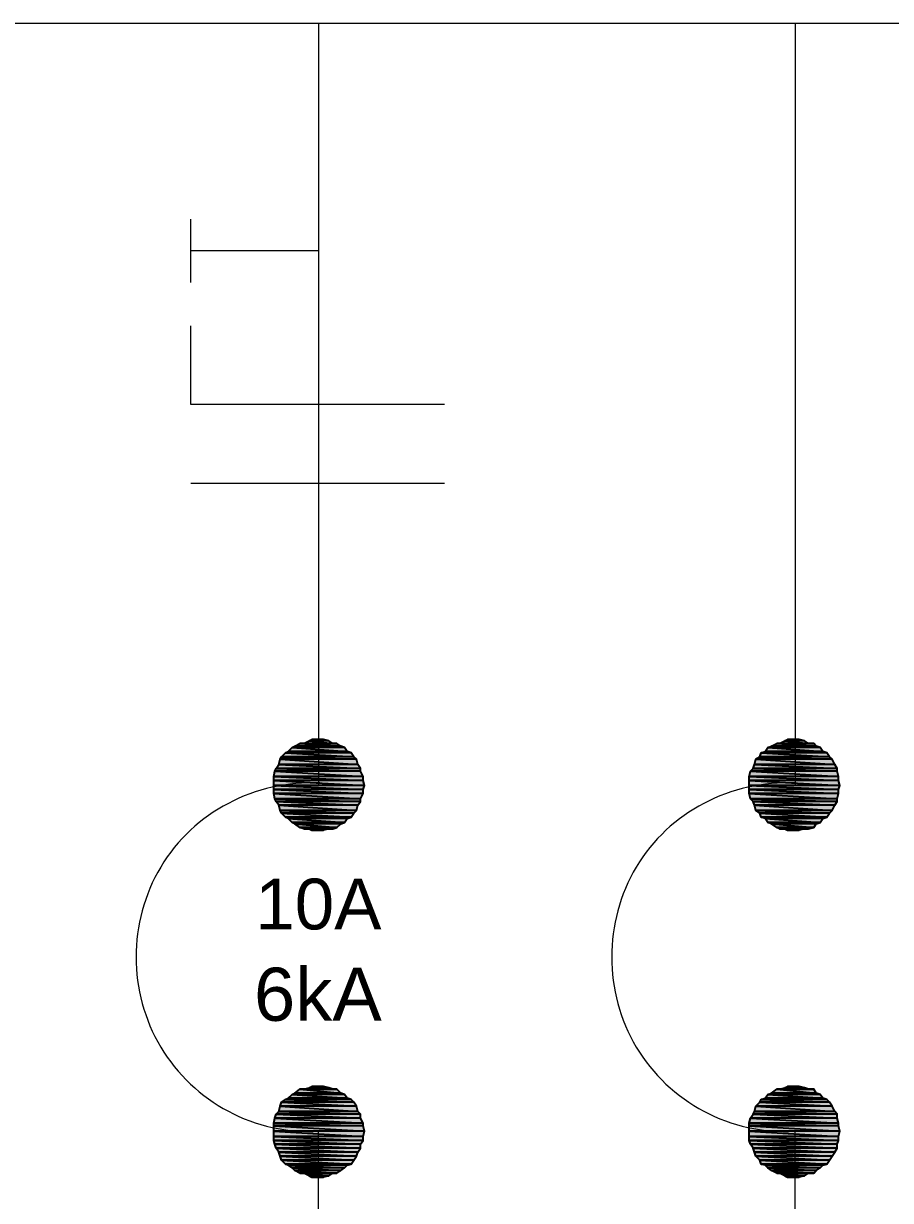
# Model space of a CAD drawing. Header units: millimetres. Extents: x 53 to 176, y -29 to 32.
# Drawn here: x 129.055 to 130.899, y 12.336 to 14.839 of the extents above; entities that cross this region are included whole.
import ezdxf

# ---------------------------------------------------------------- set-up
doc = ezdxf.new("R2010")
doc.units = ezdxf.units.MM
doc.layers.add('13 - Diagrama unifilar', color=7, linetype='Continuous', lineweight=30)
doc.styles.add('Arial0', font='arial.ttf', dxfattribs={"height": 3.14658})

msp = doc.modelspace()

# ---------------------------------------------------------------- hatches: boundary and pattern name
at = {"layer": '13 - Diagrama unifilar', "true_color": 0x000007}
h = msp.add_hatch(color=7, dxfattribs=at)
h.paths.add_polyline_path([(129.7045, 13.3133), (129.6625, 13.3133), (129.7128, 13.3078)])
h.paths.add_polyline_path([(129.6625, 13.3133), (129.7128, 13.3078), (129.6514, 13.3078)])
h = msp.add_hatch(color=7, dxfattribs=at)
h.paths.add_polyline_path([(129.6933, 13.3161), (129.6681, 13.3161), (129.7045, 13.3133)])
h.paths.add_polyline_path([(129.6681, 13.3161), (129.7045, 13.3133), (129.6625, 13.3133)])
h = msp.add_hatch(color=7, dxfattribs=at)
h.paths.add_polyline_path([(130.7157, 13.3133), (130.6738, 13.3133), (130.7241, 13.3078)])
h.paths.add_polyline_path([(130.6738, 13.3133), (130.7241, 13.3078), (130.6626, 13.3078)])
h = msp.add_hatch(color=7, dxfattribs=at)
h.paths.add_polyline_path([(130.7045, 13.3161), (130.6794, 13.3161), (130.7157, 13.3133)])
h.paths.add_polyline_path([(130.6794, 13.3161), (130.7157, 13.3133), (130.6738, 13.3133)])
h = msp.add_hatch(color=7, dxfattribs=at)
h.paths.add_polyline_path([(129.7519, 13.2882), (129.6123, 13.2882), (129.7575, 13.2798)])
h.paths.add_polyline_path([(129.6123, 13.2882), (129.7575, 13.2798), (129.6039, 13.2798)])
h = msp.add_hatch(color=7, dxfattribs=at)
h.paths.add_polyline_path([(129.7436, 13.291), (129.6179, 13.291), (129.7519, 13.2882)])
h.paths.add_polyline_path([(129.6179, 13.291), (129.7519, 13.2882), (129.6123, 13.2882)])
h = msp.add_hatch(color=7, dxfattribs=at)
h.paths.add_polyline_path([(129.738, 13.2994), (129.6262, 13.2994), (129.7436, 13.291)])
h.paths.add_polyline_path([(129.6262, 13.2994), (129.7436, 13.291), (129.6179, 13.291)])
h = msp.add_hatch(color=7, dxfattribs=at)
h.paths.add_polyline_path([(129.7296, 13.3022), (129.6318, 13.3022), (129.738, 13.2994)])
h.paths.add_polyline_path([(129.6318, 13.3022), (129.738, 13.2994), (129.6262, 13.2994)])
h = msp.add_hatch(color=7, dxfattribs=at)
h.paths.add_polyline_path([(129.7212, 13.3078), (129.643, 13.3078), (129.7296, 13.3022)])
h.paths.add_polyline_path([(129.643, 13.3078), (129.7296, 13.3022), (129.6318, 13.3022)])
h = msp.add_hatch(color=7, dxfattribs=at)
h.paths.add_polyline_path([(130.7632, 13.2882), (130.6235, 13.2882), (130.7688, 13.2798)])
h.paths.add_polyline_path([(130.6235, 13.2882), (130.7688, 13.2798), (130.6207, 13.2798)])
h = msp.add_hatch(color=7, dxfattribs=at)
h.paths.add_polyline_path([(130.7548, 13.291), (130.6319, 13.291), (130.7632, 13.2882)])
h.paths.add_polyline_path([(130.6319, 13.291), (130.7632, 13.2882), (130.6235, 13.2882)])
h = msp.add_hatch(color=7, dxfattribs=at)
h.paths.add_polyline_path([(130.7492, 13.2994), (130.6375, 13.2994), (130.7548, 13.291)])
h.paths.add_polyline_path([(130.6375, 13.2994), (130.7548, 13.291), (130.6319, 13.291)])
h = msp.add_hatch(color=7, dxfattribs=at)
h.paths.add_polyline_path([(130.7408, 13.3022), (130.6459, 13.3022), (130.7492, 13.2994)])
h.paths.add_polyline_path([(130.6459, 13.3022), (130.7492, 13.2994), (130.6375, 13.2994)])
h = msp.add_hatch(color=7, dxfattribs=at)
h.paths.add_polyline_path([(130.7353, 13.3078), (130.657, 13.3078), (130.7408, 13.3022)])
h.paths.add_polyline_path([(130.657, 13.3078), (130.7408, 13.3022), (130.6459, 13.3022)])
h = msp.add_hatch(color=7, dxfattribs=at)
h.paths.add_polyline_path([(129.7659, 13.2631), (129.5983, 13.2631), (129.7715, 13.2547)])
h.paths.add_polyline_path([(129.5983, 13.2631), (129.7715, 13.2547), (129.5927, 13.2547)])
h = msp.add_hatch(color=7, dxfattribs=at)
h.paths.add_polyline_path([(129.7631, 13.2742), (129.6011, 13.2742), (129.7659, 13.2631)])
h.paths.add_polyline_path([(129.6011, 13.2742), (129.7659, 13.2631), (129.5983, 13.2631)])
h = msp.add_hatch(color=7, dxfattribs=at)
h.paths.add_polyline_path([(129.7575, 13.2798), (129.6039, 13.2798), (129.7631, 13.2742)])
h.paths.add_polyline_path([(129.6039, 13.2798), (129.7631, 13.2742), (129.6011, 13.2742)])
h = msp.add_hatch(color=7, dxfattribs=at)
h.paths.add_polyline_path([(130.78, 13.2631), (130.6096, 13.2631), (130.7855, 13.2547)])
h.paths.add_polyline_path([(130.6096, 13.2631), (130.7855, 13.2547), (130.6068, 13.2547)])
h = msp.add_hatch(color=7, dxfattribs=at)
h.paths.add_polyline_path([(130.7744, 13.2742), (130.6123, 13.2742), (130.78, 13.2631)])
h.paths.add_polyline_path([(130.6123, 13.2742), (130.78, 13.2631), (130.6096, 13.2631)])
h = msp.add_hatch(color=7, dxfattribs=at)
h.paths.add_polyline_path([(130.7688, 13.2798), (130.6207, 13.2798), (130.7744, 13.2742)])
h.paths.add_polyline_path([(130.6207, 13.2798), (130.7744, 13.2742), (130.6123, 13.2742)])
h = msp.add_hatch(color=7, dxfattribs=at)
h.paths.add_polyline_path([(129.7715, 13.2491), (129.5899, 13.2491), (129.7771, 13.2379)])
h.paths.add_polyline_path([(129.5899, 13.2491), (129.7771, 13.2379), (129.5871, 13.2379)])
h = msp.add_hatch(color=7, dxfattribs=at)
h.paths.add_polyline_path([(129.7771, 13.2379), (129.5871, 13.2379), (129.7771, 13.2295)])
h.paths.add_polyline_path([(129.5871, 13.2379), (129.7771, 13.2295), (129.5871, 13.2295)])
h = msp.add_hatch(color=7, dxfattribs=at)
h.paths.add_polyline_path([(129.7715, 13.2547), (129.5927, 13.2547), (129.7715, 13.2491)])
h.paths.add_polyline_path([(129.5927, 13.2547), (129.7715, 13.2491), (129.5899, 13.2491)])
h = msp.add_hatch(color=7, dxfattribs=at)
h.paths.add_polyline_path([(130.7855, 13.2491), (130.6012, 13.2491), (130.7883, 13.2379)])
h.paths.add_polyline_path([(130.6012, 13.2491), (130.7883, 13.2379), (130.5984, 13.2379)])
h = msp.add_hatch(color=7, dxfattribs=at)
h.paths.add_polyline_path([(130.7883, 13.2379), (130.5984, 13.2379), (130.7883, 13.2295)])
h.paths.add_polyline_path([(130.5984, 13.2379), (130.7883, 13.2295), (130.5984, 13.2295)])
h = msp.add_hatch(color=7, dxfattribs=at)
h.paths.add_polyline_path([(130.7855, 13.2547), (130.6068, 13.2547), (130.7855, 13.2491)])
h.paths.add_polyline_path([(130.6068, 13.2547), (130.7855, 13.2491), (130.6012, 13.2491)])
h = msp.add_hatch(color=7, dxfattribs=at)
h.paths.add_polyline_path([(129.7771, 13.2295), (129.5871, 13.2295), (129.7799, 13.2184)])
h.paths.add_polyline_path([(129.5871, 13.2295), (129.7799, 13.2184), (129.5871, 13.2184)])
h = msp.add_hatch(color=7, dxfattribs=at)
h.paths.add_polyline_path([(129.7799, 13.2184), (129.5871, 13.2184), (129.7771, 13.21)])
h.paths.add_polyline_path([(129.5871, 13.2184), (129.7771, 13.21), (129.5871, 13.21)])
h = msp.add_hatch(color=7, dxfattribs=at)
h.paths.add_polyline_path([(130.7883, 13.2295), (130.5984, 13.2295), (130.7911, 13.2184)])
h.paths.add_polyline_path([(130.5984, 13.2295), (130.7911, 13.2184), (130.5984, 13.2184)])
h = msp.add_hatch(color=7, dxfattribs=at)
h.paths.add_polyline_path([(130.7911, 13.2184), (130.5984, 13.2184), (130.7883, 13.21)])
h.paths.add_polyline_path([(130.5984, 13.2184), (130.7883, 13.21), (130.5984, 13.21)])
h = msp.add_hatch(color=7, dxfattribs=at)
h.paths.add_polyline_path([(129.7771, 13.21), (129.5871, 13.21), (129.7771, 13.2016)])
h.paths.add_polyline_path([(129.5871, 13.21), (129.7771, 13.2016), (129.5871, 13.2016)])
h = msp.add_hatch(color=7, dxfattribs=at)
h.paths.add_polyline_path([(129.7771, 13.2016), (129.5871, 13.2016), (129.7715, 13.1904)])
h.paths.add_polyline_path([(129.5871, 13.2016), (129.7715, 13.1904), (129.5899, 13.1904)])
h = msp.add_hatch(color=7, dxfattribs=at)
h.paths.add_polyline_path([(129.7715, 13.1904), (129.5899, 13.1904), (129.7715, 13.1848)])
h.paths.add_polyline_path([(129.5899, 13.1904), (129.7715, 13.1848), (129.5927, 13.1848)])
h = msp.add_hatch(color=7, dxfattribs=at)
h.paths.add_polyline_path([(130.7883, 13.21), (130.5984, 13.21), (130.7883, 13.2016)])
h.paths.add_polyline_path([(130.5984, 13.21), (130.7883, 13.2016), (130.5984, 13.2016)])
h = msp.add_hatch(color=7, dxfattribs=at)
h.paths.add_polyline_path([(130.7883, 13.2016), (130.5984, 13.2016), (130.7855, 13.1904)])
h.paths.add_polyline_path([(130.5984, 13.2016), (130.7855, 13.1904), (130.6012, 13.1904)])
h = msp.add_hatch(color=7, dxfattribs=at)
h.paths.add_polyline_path([(130.7855, 13.1904), (130.6012, 13.1904), (130.7855, 13.1848)])
h.paths.add_polyline_path([(130.6012, 13.1904), (130.7855, 13.1848), (130.6068, 13.1848)])
h = msp.add_hatch(color=7, dxfattribs=at)
h.paths.add_polyline_path([(129.7715, 13.1848), (129.5927, 13.1848), (129.7659, 13.1765)])
h.paths.add_polyline_path([(129.5927, 13.1848), (129.7659, 13.1765), (129.5983, 13.1765)])
h = msp.add_hatch(color=7, dxfattribs=at)
h.paths.add_polyline_path([(129.7659, 13.1765), (129.5983, 13.1765), (129.7631, 13.1653)])
h.paths.add_polyline_path([(129.5983, 13.1765), (129.7631, 13.1653), (129.6011, 13.1653)])
h = msp.add_hatch(color=7, dxfattribs=at)
h.paths.add_polyline_path([(129.7631, 13.1653), (129.6011, 13.1653), (129.7575, 13.1597)])
h.paths.add_polyline_path([(129.6011, 13.1653), (129.7575, 13.1597), (129.6039, 13.1597)])
h = msp.add_hatch(color=7, dxfattribs=at)
h.paths.add_polyline_path([(130.7855, 13.1848), (130.6068, 13.1848), (130.78, 13.1765)])
h.paths.add_polyline_path([(130.6068, 13.1848), (130.78, 13.1765), (130.6096, 13.1765)])
h = msp.add_hatch(color=7, dxfattribs=at)
h.paths.add_polyline_path([(130.78, 13.1765), (130.6096, 13.1765), (130.7744, 13.1653)])
h.paths.add_polyline_path([(130.6096, 13.1765), (130.7744, 13.1653), (130.6123, 13.1653)])
h = msp.add_hatch(color=7, dxfattribs=at)
h.paths.add_polyline_path([(130.7744, 13.1653), (130.6123, 13.1653), (130.7688, 13.1597)])
h.paths.add_polyline_path([(130.6123, 13.1653), (130.7688, 13.1597), (130.6207, 13.1597)])
h = msp.add_hatch(color=7, dxfattribs=at)
h.paths.add_polyline_path([(129.7575, 13.1597), (129.6039, 13.1597), (129.7519, 13.1513)])
h.paths.add_polyline_path([(129.6039, 13.1597), (129.7519, 13.1513), (129.6123, 13.1513)])
h = msp.add_hatch(color=7, dxfattribs=at)
h.paths.add_polyline_path([(129.7519, 13.1513), (129.6123, 13.1513), (129.7436, 13.1485)])
h.paths.add_polyline_path([(129.6123, 13.1513), (129.7436, 13.1485), (129.6179, 13.1485)])
h = msp.add_hatch(color=7, dxfattribs=at)
h.paths.add_polyline_path([(129.7436, 13.1485), (129.6179, 13.1485), (129.738, 13.1401)])
h.paths.add_polyline_path([(129.6179, 13.1485), (129.738, 13.1401), (129.6262, 13.1401)])
h = msp.add_hatch(color=7, dxfattribs=at)
h.paths.add_polyline_path([(129.738, 13.1401), (129.6262, 13.1401), (129.7296, 13.1373)])
h.paths.add_polyline_path([(129.6262, 13.1401), (129.7296, 13.1373), (129.6318, 13.1373)])
h = msp.add_hatch(color=7, dxfattribs=at)
h.paths.add_polyline_path([(129.7296, 13.1373), (129.6318, 13.1373), (129.7212, 13.129)])
h.paths.add_polyline_path([(129.6318, 13.1373), (129.7212, 13.129), (129.643, 13.129)])
h = msp.add_hatch(color=7, dxfattribs=at)
h.paths.add_polyline_path([(130.7688, 13.1597), (130.6207, 13.1597), (130.7632, 13.1513)])
h.paths.add_polyline_path([(130.6207, 13.1597), (130.7632, 13.1513), (130.6235, 13.1513)])
h = msp.add_hatch(color=7, dxfattribs=at)
h.paths.add_polyline_path([(130.7632, 13.1513), (130.6235, 13.1513), (130.7548, 13.1485)])
h.paths.add_polyline_path([(130.6235, 13.1513), (130.7548, 13.1485), (130.6319, 13.1485)])
h = msp.add_hatch(color=7, dxfattribs=at)
h.paths.add_polyline_path([(130.7548, 13.1485), (130.6319, 13.1485), (130.7492, 13.1401)])
h.paths.add_polyline_path([(130.6319, 13.1485), (130.7492, 13.1401), (130.6375, 13.1401)])
h = msp.add_hatch(color=7, dxfattribs=at)
h.paths.add_polyline_path([(130.7492, 13.1401), (130.6375, 13.1401), (130.7408, 13.1373)])
h.paths.add_polyline_path([(130.6375, 13.1401), (130.7408, 13.1373), (130.6459, 13.1373)])
h = msp.add_hatch(color=7, dxfattribs=at)
h.paths.add_polyline_path([(130.7408, 13.1373), (130.6459, 13.1373), (130.7353, 13.129)])
h.paths.add_polyline_path([(130.6459, 13.1373), (130.7353, 13.129), (130.657, 13.129)])
h = msp.add_hatch(color=7, dxfattribs=at)
h.paths.add_polyline_path([(129.7212, 13.129), (129.643, 13.129), (129.7128, 13.1262)])
h.paths.add_polyline_path([(129.643, 13.129), (129.7128, 13.1262), (129.6514, 13.1262)])
h = msp.add_hatch(color=7, dxfattribs=at)
h.paths.add_polyline_path([(129.6625, 13.1262), (129.6681, 13.1234), (129.6933, 13.1234)])
h.paths.add_polyline_path([(129.6681, 13.1234), (129.6933, 13.1234), (129.6877, 13.1234)])
for points in [[(129.6625, 13.1262), (129.7045, 13.1262), (129.6933, 13.1234)], [(130.6738, 13.1262), (130.7157, 13.1262), (130.7045, 13.1234)], [(129.6625, 12.3887), (129.7045, 12.3887), (129.6933, 12.3859)], [(130.6738, 12.3887), (130.7157, 12.3887), (130.7045, 12.3859)]]:
    msp.add_hatch(color=7, dxfattribs=at).paths.add_polyline_path(points)
h = msp.add_hatch(color=7, dxfattribs=at)
h.paths.add_polyline_path([(130.7353, 13.129), (130.657, 13.129), (130.7241, 13.1262)])
h.paths.add_polyline_path([(130.657, 13.129), (130.7241, 13.1262), (130.6626, 13.1262)])
h = msp.add_hatch(color=7, dxfattribs=at)
h.paths.add_polyline_path([(130.6738, 13.1262), (130.6794, 13.1234), (130.7045, 13.1234)])
h.paths.add_polyline_path([(130.6794, 13.1234), (130.7045, 13.1234), (130.6989, 13.1234)])
h = msp.add_hatch(color=7, dxfattribs=at)
h.paths.add_polyline_path([(129.738, 12.5619), (129.6262, 12.5619), (129.7436, 12.5535)])
h.paths.add_polyline_path([(129.6262, 12.5619), (129.7436, 12.5535), (129.6179, 12.5535)])
h = msp.add_hatch(color=7, dxfattribs=at)
h.paths.add_polyline_path([(129.7296, 12.5647), (129.6318, 12.5647), (129.738, 12.5619)])
h.paths.add_polyline_path([(129.6318, 12.5647), (129.738, 12.5619), (129.6262, 12.5619)])
h = msp.add_hatch(color=7, dxfattribs=at)
h.paths.add_polyline_path([(129.7212, 12.5731), (129.643, 12.5731), (129.7296, 12.5647)])
h.paths.add_polyline_path([(129.643, 12.5731), (129.7296, 12.5647), (129.6318, 12.5647)])
h = msp.add_hatch(color=7, dxfattribs=at)
h.paths.add_polyline_path([(129.7045, 12.5759), (129.6625, 12.5759), (129.7128, 12.5731)])
h.paths.add_polyline_path([(129.6625, 12.5759), (129.7128, 12.5731), (129.6514, 12.5731)])
h = msp.add_hatch(color=7, dxfattribs=at)
h.paths.add_polyline_path([(129.6933, 12.5786), (129.6681, 12.5786), (129.7045, 12.5759)])
h.paths.add_polyline_path([(129.6681, 12.5786), (129.7045, 12.5759), (129.6625, 12.5759)])
h = msp.add_hatch(color=7, dxfattribs=at)
h.paths.add_polyline_path([(130.7492, 12.5619), (130.6375, 12.5619), (130.7548, 12.5535)])
h.paths.add_polyline_path([(130.6375, 12.5619), (130.7548, 12.5535), (130.6319, 12.5535)])
h = msp.add_hatch(color=7, dxfattribs=at)
h.paths.add_polyline_path([(130.7408, 12.5647), (130.6459, 12.5647), (130.7492, 12.5619)])
h.paths.add_polyline_path([(130.6459, 12.5647), (130.7492, 12.5619), (130.6375, 12.5619)])
h = msp.add_hatch(color=7, dxfattribs=at)
h.paths.add_polyline_path([(130.7353, 12.5731), (130.657, 12.5731), (130.7408, 12.5647)])
h.paths.add_polyline_path([(130.657, 12.5731), (130.7408, 12.5647), (130.6459, 12.5647)])
h = msp.add_hatch(color=7, dxfattribs=at)
h.paths.add_polyline_path([(130.7157, 12.5759), (130.6738, 12.5759), (130.7241, 12.5731)])
h.paths.add_polyline_path([(130.6738, 12.5759), (130.7241, 12.5731), (130.6626, 12.5731)])
h = msp.add_hatch(color=7, dxfattribs=at)
h.paths.add_polyline_path([(130.7045, 12.5786), (130.6794, 12.5786), (130.7157, 12.5759)])
h.paths.add_polyline_path([(130.6794, 12.5786), (130.7157, 12.5759), (130.6738, 12.5759)])
h = msp.add_hatch(color=7, dxfattribs=at)
h.paths.add_polyline_path([(129.7631, 12.5367), (129.6011, 12.5367), (129.7659, 12.5256)])
h.paths.add_polyline_path([(129.6011, 12.5367), (129.7659, 12.5256), (129.5983, 12.5256)])
h = msp.add_hatch(color=7, dxfattribs=at)
h.paths.add_polyline_path([(129.7575, 12.5451), (129.6039, 12.5451), (129.7631, 12.5367)])
h.paths.add_polyline_path([(129.6039, 12.5451), (129.7631, 12.5367), (129.6011, 12.5367)])
h = msp.add_hatch(color=7, dxfattribs=at)
h.paths.add_polyline_path([(129.7519, 12.5507), (129.6123, 12.5507), (129.7575, 12.5451)])
h.paths.add_polyline_path([(129.6123, 12.5507), (129.7575, 12.5451), (129.6039, 12.5451)])
h = msp.add_hatch(color=7, dxfattribs=at)
h.paths.add_polyline_path([(129.7436, 12.5535), (129.6179, 12.5535), (129.7519, 12.5507)])
h.paths.add_polyline_path([(129.6179, 12.5535), (129.7519, 12.5507), (129.6123, 12.5507)])
h = msp.add_hatch(color=7, dxfattribs=at)
h.paths.add_polyline_path([(130.7744, 12.5367), (130.6123, 12.5367), (130.78, 12.5256)])
h.paths.add_polyline_path([(130.6123, 12.5367), (130.78, 12.5256), (130.6096, 12.5256)])
h = msp.add_hatch(color=7, dxfattribs=at)
h.paths.add_polyline_path([(130.7688, 12.5451), (130.6207, 12.5451), (130.7744, 12.5367)])
h.paths.add_polyline_path([(130.6207, 12.5451), (130.7744, 12.5367), (130.6123, 12.5367)])
h = msp.add_hatch(color=7, dxfattribs=at)
h.paths.add_polyline_path([(130.7632, 12.5507), (130.6235, 12.5507), (130.7688, 12.5451)])
h.paths.add_polyline_path([(130.6235, 12.5507), (130.7688, 12.5451), (130.6207, 12.5451)])
h = msp.add_hatch(color=7, dxfattribs=at)
h.paths.add_polyline_path([(130.7548, 12.5535), (130.6319, 12.5535), (130.7632, 12.5507)])
h.paths.add_polyline_path([(130.6319, 12.5535), (130.7632, 12.5507), (130.6235, 12.5507)])
h = msp.add_hatch(color=7, dxfattribs=at)
h.paths.add_polyline_path([(129.7715, 12.5116), (129.5899, 12.5116), (129.7771, 12.5004)])
h.paths.add_polyline_path([(129.5899, 12.5116), (129.7771, 12.5004), (129.5871, 12.5004)])
h = msp.add_hatch(color=7, dxfattribs=at)
h.paths.add_polyline_path([(129.7715, 12.52), (129.5927, 12.52), (129.7715, 12.5116)])
h.paths.add_polyline_path([(129.5927, 12.52), (129.7715, 12.5116), (129.5899, 12.5116)])
h = msp.add_hatch(color=7, dxfattribs=at)
h.paths.add_polyline_path([(129.7659, 12.5256), (129.5983, 12.5256), (129.7715, 12.52)])
h.paths.add_polyline_path([(129.5983, 12.5256), (129.7715, 12.52), (129.5927, 12.52)])
h = msp.add_hatch(color=7, dxfattribs=at)
h.paths.add_polyline_path([(130.7855, 12.5116), (130.6012, 12.5116), (130.7883, 12.5004)])
h.paths.add_polyline_path([(130.6012, 12.5116), (130.7883, 12.5004), (130.5984, 12.5004)])
h = msp.add_hatch(color=7, dxfattribs=at)
h.paths.add_polyline_path([(130.7855, 12.52), (130.6068, 12.52), (130.7855, 12.5116)])
h.paths.add_polyline_path([(130.6068, 12.52), (130.7855, 12.5116), (130.6012, 12.5116)])
h = msp.add_hatch(color=7, dxfattribs=at)
h.paths.add_polyline_path([(130.78, 12.5256), (130.6096, 12.5256), (130.7855, 12.52)])
h.paths.add_polyline_path([(130.6096, 12.5256), (130.7855, 12.52), (130.6068, 12.52)])
h = msp.add_hatch(color=7, dxfattribs=at)
h.paths.add_polyline_path([(129.7771, 12.5004), (129.5871, 12.5004), (129.7771, 12.4948)])
h.paths.add_polyline_path([(129.5871, 12.5004), (129.7771, 12.4948), (129.5871, 12.4948)])
h = msp.add_hatch(color=7, dxfattribs=at)
h.paths.add_polyline_path([(129.7771, 12.4948), (129.5871, 12.4948), (129.7799, 12.4837)])
h.paths.add_polyline_path([(129.5871, 12.4948), (129.7799, 12.4837), (129.5871, 12.4837)])
h = msp.add_hatch(color=7, dxfattribs=at)
h.paths.add_polyline_path([(130.7883, 12.5004), (130.5984, 12.5004), (130.7883, 12.4948)])
h.paths.add_polyline_path([(130.5984, 12.5004), (130.7883, 12.4948), (130.5984, 12.4948)])
h = msp.add_hatch(color=7, dxfattribs=at)
h.paths.add_polyline_path([(130.7883, 12.4948), (130.5984, 12.4948), (130.7911, 12.4837)])
h.paths.add_polyline_path([(130.5984, 12.4948), (130.7911, 12.4837), (130.5984, 12.4837)])
h = msp.add_hatch(color=7, dxfattribs=at)
h.paths.add_polyline_path([(129.7799, 12.4837), (129.5871, 12.4837), (129.7771, 12.4725)])
h.paths.add_polyline_path([(129.5871, 12.4837), (129.7771, 12.4725), (129.5871, 12.4725)])
h = msp.add_hatch(color=7, dxfattribs=at)
h.paths.add_polyline_path([(129.7771, 12.4725), (129.5871, 12.4725), (129.7771, 12.4641)])
h.paths.add_polyline_path([(129.5871, 12.4725), (129.7771, 12.4641), (129.5871, 12.4641)])
h = msp.add_hatch(color=7, dxfattribs=at)
h.paths.add_polyline_path([(129.7771, 12.4641), (129.5871, 12.4641), (129.7715, 12.4557)])
h.paths.add_polyline_path([(129.5871, 12.4641), (129.7715, 12.4557), (129.5899, 12.4557)])
h = msp.add_hatch(color=7, dxfattribs=at)
h.paths.add_polyline_path([(130.7911, 12.4837), (130.5984, 12.4837), (130.7883, 12.4725)])
h.paths.add_polyline_path([(130.5984, 12.4837), (130.7883, 12.4725), (130.5984, 12.4725)])
h = msp.add_hatch(color=7, dxfattribs=at)
h.paths.add_polyline_path([(130.7883, 12.4725), (130.5984, 12.4725), (130.7883, 12.4641)])
h.paths.add_polyline_path([(130.5984, 12.4725), (130.7883, 12.4641), (130.5984, 12.4641)])
h = msp.add_hatch(color=7, dxfattribs=at)
h.paths.add_polyline_path([(130.7883, 12.4641), (130.5984, 12.4641), (130.7855, 12.4557)])
h.paths.add_polyline_path([(130.5984, 12.4641), (130.7855, 12.4557), (130.6012, 12.4557)])
h = msp.add_hatch(color=7, dxfattribs=at)
h.paths.add_polyline_path([(129.7715, 12.4557), (129.5899, 12.4557), (129.7715, 12.4474)])
h.paths.add_polyline_path([(129.5899, 12.4557), (129.7715, 12.4474), (129.5927, 12.4474)])
h = msp.add_hatch(color=7, dxfattribs=at)
h.paths.add_polyline_path([(129.7715, 12.4474), (129.5927, 12.4474), (129.7659, 12.439)])
h.paths.add_polyline_path([(129.5927, 12.4474), (129.7659, 12.439), (129.5983, 12.439)])
h = msp.add_hatch(color=7, dxfattribs=at)
h.paths.add_polyline_path([(129.7659, 12.439), (129.5983, 12.439), (129.7631, 12.4306)])
h.paths.add_polyline_path([(129.5983, 12.439), (129.7631, 12.4306), (129.6011, 12.4306)])
h = msp.add_hatch(color=7, dxfattribs=at)
h.paths.add_polyline_path([(130.7855, 12.4557), (130.6012, 12.4557), (130.7855, 12.4474)])
h.paths.add_polyline_path([(130.6012, 12.4557), (130.7855, 12.4474), (130.6068, 12.4474)])
h = msp.add_hatch(color=7, dxfattribs=at)
h.paths.add_polyline_path([(130.7855, 12.4474), (130.6068, 12.4474), (130.78, 12.439)])
h.paths.add_polyline_path([(130.6068, 12.4474), (130.78, 12.439), (130.6096, 12.439)])
h = msp.add_hatch(color=7, dxfattribs=at)
h.paths.add_polyline_path([(130.78, 12.439), (130.6096, 12.439), (130.7744, 12.4306)])
h.paths.add_polyline_path([(130.6096, 12.439), (130.7744, 12.4306), (130.6123, 12.4306)])
h = msp.add_hatch(color=7, dxfattribs=at)
h.paths.add_polyline_path([(129.7631, 12.4306), (129.6011, 12.4306), (129.7575, 12.4222)])
h.paths.add_polyline_path([(129.6011, 12.4306), (129.7575, 12.4222), (129.6039, 12.4222)])
h = msp.add_hatch(color=7, dxfattribs=at)
h.paths.add_polyline_path([(129.7575, 12.4222), (129.6039, 12.4222), (129.7519, 12.4138)])
h.paths.add_polyline_path([(129.6039, 12.4222), (129.7519, 12.4138), (129.6123, 12.4138)])
h = msp.add_hatch(color=7, dxfattribs=at)
h.paths.add_polyline_path([(129.7519, 12.4138), (129.6123, 12.4138), (129.7436, 12.411)])
h.paths.add_polyline_path([(129.6123, 12.4138), (129.7436, 12.411), (129.6179, 12.411)])
h = msp.add_hatch(color=7, dxfattribs=at)
h.paths.add_polyline_path([(130.7744, 12.4306), (130.6123, 12.4306), (130.7688, 12.4222)])
h.paths.add_polyline_path([(130.6123, 12.4306), (130.7688, 12.4222), (130.6207, 12.4222)])
h = msp.add_hatch(color=7, dxfattribs=at)
h.paths.add_polyline_path([(130.7688, 12.4222), (130.6207, 12.4222), (130.7632, 12.4138)])
h.paths.add_polyline_path([(130.6207, 12.4222), (130.7632, 12.4138), (130.6235, 12.4138)])
h = msp.add_hatch(color=7, dxfattribs=at)
h.paths.add_polyline_path([(130.7632, 12.4138), (130.6235, 12.4138), (130.7548, 12.411)])
h.paths.add_polyline_path([(130.6235, 12.4138), (130.7548, 12.411), (130.6319, 12.411)])
h = msp.add_hatch(color=7, dxfattribs=at)
h.paths.add_polyline_path([(129.7436, 12.411), (129.6179, 12.411), (129.738, 12.4054)])
h.paths.add_polyline_path([(129.6179, 12.411), (129.738, 12.4054), (129.6262, 12.4054)])
h = msp.add_hatch(color=7, dxfattribs=at)
h.paths.add_polyline_path([(129.738, 12.4054), (129.6262, 12.4054), (129.7296, 12.3999)])
h.paths.add_polyline_path([(129.6262, 12.4054), (129.7296, 12.3999), (129.6318, 12.3999)])
h = msp.add_hatch(color=7, dxfattribs=at)
h.paths.add_polyline_path([(129.7296, 12.3999), (129.6318, 12.3999), (129.7212, 12.3943)])
h.paths.add_polyline_path([(129.6318, 12.3999), (129.7212, 12.3943), (129.643, 12.3943)])
h = msp.add_hatch(color=7, dxfattribs=at)
h.paths.add_polyline_path([(129.7128, 12.3943), (129.6514, 12.3943), (129.7045, 12.3887)])
h.paths.add_polyline_path([(129.6514, 12.3943), (129.7045, 12.3887), (129.6625, 12.3887)])
h = msp.add_hatch(color=7, dxfattribs=at)
h.paths.add_polyline_path([(129.6625, 12.3887), (129.6681, 12.3859), (129.6933, 12.3859)])
h.paths.add_polyline_path([(129.6681, 12.3859), (129.6933, 12.3859), (129.6877, 12.3859)])
h = msp.add_hatch(color=7, dxfattribs=at)
h.paths.add_polyline_path([(130.7548, 12.411), (130.6319, 12.411), (130.7492, 12.4054)])
h.paths.add_polyline_path([(130.6319, 12.411), (130.7492, 12.4054), (130.6375, 12.4054)])
h = msp.add_hatch(color=7, dxfattribs=at)
h.paths.add_polyline_path([(130.7492, 12.4054), (130.6375, 12.4054), (130.7408, 12.3999)])
h.paths.add_polyline_path([(130.6375, 12.4054), (130.7408, 12.3999), (130.6459, 12.3999)])
h = msp.add_hatch(color=7, dxfattribs=at)
h.paths.add_polyline_path([(130.7408, 12.3999), (130.6459, 12.3999), (130.7353, 12.3943)])
h.paths.add_polyline_path([(130.6459, 12.3999), (130.7353, 12.3943), (130.657, 12.3943)])
h = msp.add_hatch(color=7, dxfattribs=at)
h.paths.add_polyline_path([(130.7241, 12.3943), (130.6626, 12.3943), (130.7157, 12.3887)])
h.paths.add_polyline_path([(130.6626, 12.3943), (130.7157, 12.3887), (130.6738, 12.3887)])
h = msp.add_hatch(color=7, dxfattribs=at)
h.paths.add_polyline_path([(130.6738, 12.3887), (130.6794, 12.3859), (130.7045, 12.3859)])
h.paths.add_polyline_path([(130.6794, 12.3859), (130.7045, 12.3859), (130.6989, 12.3859)])

# ---------------------------------------------------------------- linework, layer by layer
at = {"layer": '13 - Diagrama unifilar', "color": 7, "linetype": 'Continuous', "lineweight": 9, "true_color": 0x000007}
for points in [[(132.7187, 14.8386), (123.609, 14.8386), (123.609, 13.2184)], [(129.6821, 14.8386), (129.6821, 13.2184), (129.6821, 13.2184)], [(130.6962, 14.8386), (130.6962, 13.2184), (130.6962, 13.2184)], [(129.6821, 14.3553), (129.4111, 14.3553), (129.4111, 14.4224)], [(129.4111, 14.2883), (129.4111, 14.3553), (129.4111, 14.3553)], [(129.9503, 14.0285), (129.6821, 14.0285), (129.4111, 14.0285), (129.4111, 14.1961)], [(129.9503, 13.8609), (129.6821, 13.8609), (129.4111, 13.8609)], [(129.6821, 10.1343), (129.6821, 12.4837), (129.6821, 12.4837)], [(130.6962, 10.1343), (130.6962, 12.4837), (130.6962, 12.4837)]]:
    msp.add_lwpolyline(points, dxfattribs=at)
at = {"layer": '13 - Diagrama unifilar', "color": 7, "linetype": 'Continuous', "lineweight": -2, "true_color": 0x000007}
for points in [[(129.6625, 13.3133), (129.7128, 13.3078), (129.6514, 13.3078)], [(129.6681, 13.3161), (129.7045, 13.3133), (129.6625, 13.3133)], [(129.7045, 13.3133), (129.6625, 13.3133), (129.7128, 13.3078)], [(129.6877, 13.3161), (129.6933, 13.3161), (129.6681, 13.3161)], [(129.6933, 13.3161), (129.6681, 13.3161), (129.7045, 13.3133)], [(130.6738, 13.3133), (130.7241, 13.3078), (130.6626, 13.3078)], [(130.6794, 13.3161), (130.7157, 13.3133), (130.6738, 13.3133)], [(130.7157, 13.3133), (130.6738, 13.3133), (130.7241, 13.3078)], [(130.6989, 13.3161), (130.7045, 13.3161), (130.6794, 13.3161)], [(130.7045, 13.3161), (130.6794, 13.3161), (130.7157, 13.3133)], [(129.6123, 13.2882), (129.7575, 13.2798), (129.6039, 13.2798)], [(129.6179, 13.291), (129.7519, 13.2882), (129.6123, 13.2882)], [(129.7519, 13.2882), (129.6123, 13.2882), (129.7575, 13.2798)], [(129.6262, 13.2994), (129.7436, 13.291), (129.6179, 13.291)], [(129.7436, 13.291), (129.6179, 13.291), (129.7519, 13.2882)], [(129.6318, 13.3022), (129.738, 13.2994), (129.6262, 13.2994)], [(129.738, 13.2994), (129.6262, 13.2994), (129.7436, 13.291)], [(129.643, 13.3078), (129.7296, 13.3022), (129.6318, 13.3022)], [(129.7296, 13.3022), (129.6318, 13.3022), (129.738, 13.2994)], [(129.6514, 13.3078), (129.7212, 13.3078), (129.643, 13.3078)], [(129.7212, 13.3078), (129.643, 13.3078), (129.7296, 13.3022)], [(129.7128, 13.3078), (129.6514, 13.3078), (129.7212, 13.3078)], [(130.6235, 13.2882), (130.7688, 13.2798), (130.6207, 13.2798)], [(130.6319, 13.291), (130.7632, 13.2882), (130.6235, 13.2882)], [(130.7632, 13.2882), (130.6235, 13.2882), (130.7688, 13.2798)], [(130.6375, 13.2994), (130.7548, 13.291), (130.6319, 13.291)], [(130.7548, 13.291), (130.6319, 13.291), (130.7632, 13.2882)], [(130.6459, 13.3022), (130.7492, 13.2994), (130.6375, 13.2994)], [(130.7492, 13.2994), (130.6375, 13.2994), (130.7548, 13.291)], [(130.657, 13.3078), (130.7408, 13.3022), (130.6459, 13.3022)], [(130.7408, 13.3022), (130.6459, 13.3022), (130.7492, 13.2994)], [(130.6626, 13.3078), (130.7353, 13.3078), (130.657, 13.3078)], [(130.7353, 13.3078), (130.657, 13.3078), (130.7408, 13.3022)], [(130.7241, 13.3078), (130.6626, 13.3078), (130.7353, 13.3078)], [(129.5983, 13.2631), (129.7715, 13.2547), (129.5927, 13.2547)], [(129.6011, 13.2742), (129.7659, 13.2631), (129.5983, 13.2631)], [(129.7659, 13.2631), (129.5983, 13.2631), (129.7715, 13.2547)], [(129.6039, 13.2798), (129.7631, 13.2742), (129.6011, 13.2742)], [(129.7631, 13.2742), (129.6011, 13.2742), (129.7659, 13.2631)], [(129.7575, 13.2798), (129.6039, 13.2798), (129.7631, 13.2742)], [(130.6096, 13.2631), (130.7855, 13.2547), (130.6068, 13.2547)], [(130.6123, 13.2742), (130.78, 13.2631), (130.6096, 13.2631)], [(130.78, 13.2631), (130.6096, 13.2631), (130.7855, 13.2547)], [(130.6207, 13.2798), (130.7744, 13.2742), (130.6123, 13.2742)], [(130.7744, 13.2742), (130.6123, 13.2742), (130.78, 13.2631)], [(130.7688, 13.2798), (130.6207, 13.2798), (130.7744, 13.2742)], [(129.5899, 13.2491), (129.7771, 13.2379), (129.5871, 13.2379)], [(129.7771, 13.2379), (129.5871, 13.2379), (129.7771, 13.2295)], [(129.5871, 13.2379), (129.7771, 13.2295), (129.5871, 13.2295)], [(129.5927, 13.2547), (129.7715, 13.2491), (129.5899, 13.2491)], [(129.7715, 13.2491), (129.5899, 13.2491), (129.7771, 13.2379)], [(129.7715, 13.2547), (129.5927, 13.2547), (129.7715, 13.2491)], [(130.6012, 13.2491), (130.7883, 13.2379), (130.5984, 13.2379)], [(130.7883, 13.2379), (130.5984, 13.2379), (130.7883, 13.2295)], [(130.5984, 13.2379), (130.7883, 13.2295), (130.5984, 13.2295)], [(130.6068, 13.2547), (130.7855, 13.2491), (130.6012, 13.2491)], [(130.7855, 13.2491), (130.6012, 13.2491), (130.7883, 13.2379)], [(130.7855, 13.2547), (130.6068, 13.2547), (130.7855, 13.2491)], [(129.7771, 13.2295), (129.5871, 13.2295), (129.7799, 13.2184)], [(129.5871, 13.2295), (129.7799, 13.2184), (129.5871, 13.2184)], [(129.7799, 13.2184), (129.5871, 13.2184), (129.7771, 13.21)], [(129.5871, 13.2184), (129.7771, 13.21), (129.5871, 13.21)], [(130.7883, 13.2295), (130.5984, 13.2295), (130.7911, 13.2184)], [(130.5984, 13.2295), (130.7911, 13.2184), (130.5984, 13.2184)], [(130.7911, 13.2184), (130.5984, 13.2184), (130.7883, 13.21)], [(130.5984, 13.2184), (130.7883, 13.21), (130.5984, 13.21)], [(129.7771, 13.21), (129.5871, 13.21), (129.7771, 13.2016)], [(129.5871, 13.21), (129.7771, 13.2016), (129.5871, 13.2016)], [(129.7771, 13.2016), (129.5871, 13.2016), (129.7715, 13.1904)], [(129.5871, 13.2016), (129.7715, 13.1904), (129.5899, 13.1904)], [(129.7715, 13.1904), (129.5899, 13.1904), (129.7715, 13.1848)], [(129.5899, 13.1904), (129.7715, 13.1848), (129.5927, 13.1848)], [(130.7883, 13.21), (130.5984, 13.21), (130.7883, 13.2016)], [(130.5984, 13.21), (130.7883, 13.2016), (130.5984, 13.2016)], [(130.7883, 13.2016), (130.5984, 13.2016), (130.7855, 13.1904)], [(130.5984, 13.2016), (130.7855, 13.1904), (130.6012, 13.1904)], [(130.7855, 13.1904), (130.6012, 13.1904), (130.7855, 13.1848)], [(130.6012, 13.1904), (130.7855, 13.1848), (130.6068, 13.1848)], [(129.7715, 13.1848), (129.5927, 13.1848), (129.7659, 13.1765)], [(129.5927, 13.1848), (129.7659, 13.1765), (129.5983, 13.1765)], [(129.7659, 13.1765), (129.5983, 13.1765), (129.7631, 13.1653)], [(129.5983, 13.1765), (129.7631, 13.1653), (129.6011, 13.1653)], [(129.7631, 13.1653), (129.6011, 13.1653), (129.7575, 13.1597)], [(129.6011, 13.1653), (129.7575, 13.1597), (129.6039, 13.1597)], [(130.7855, 13.1848), (130.6068, 13.1848), (130.78, 13.1765)], [(130.6068, 13.1848), (130.78, 13.1765), (130.6096, 13.1765)], [(130.78, 13.1765), (130.6096, 13.1765), (130.7744, 13.1653)], [(130.6096, 13.1765), (130.7744, 13.1653), (130.6123, 13.1653)], [(130.7744, 13.1653), (130.6123, 13.1653), (130.7688, 13.1597)], [(130.6123, 13.1653), (130.7688, 13.1597), (130.6207, 13.1597)], [(129.7575, 13.1597), (129.6039, 13.1597), (129.7519, 13.1513)], [(129.6039, 13.1597), (129.7519, 13.1513), (129.6123, 13.1513)], [(129.7519, 13.1513), (129.6123, 13.1513), (129.7436, 13.1485)], [(129.6123, 13.1513), (129.7436, 13.1485), (129.6179, 13.1485)], [(129.7436, 13.1485), (129.6179, 13.1485), (129.738, 13.1401)], [(129.6179, 13.1485), (129.738, 13.1401), (129.6262, 13.1401)], [(129.738, 13.1401), (129.6262, 13.1401), (129.7296, 13.1373)], [(129.6262, 13.1401), (129.7296, 13.1373), (129.6318, 13.1373)], [(129.7296, 13.1373), (129.6318, 13.1373), (129.7212, 13.129)], [(129.6318, 13.1373), (129.7212, 13.129), (129.643, 13.129)], [(130.7688, 13.1597), (130.6207, 13.1597), (130.7632, 13.1513)], [(130.6207, 13.1597), (130.7632, 13.1513), (130.6235, 13.1513)], [(130.7632, 13.1513), (130.6235, 13.1513), (130.7548, 13.1485)], [(130.6235, 13.1513), (130.7548, 13.1485), (130.6319, 13.1485)], [(130.7548, 13.1485), (130.6319, 13.1485), (130.7492, 13.1401)], [(130.6319, 13.1485), (130.7492, 13.1401), (130.6375, 13.1401)], [(130.7492, 13.1401), (130.6375, 13.1401), (130.7408, 13.1373)], [(130.6375, 13.1401), (130.7408, 13.1373), (130.6459, 13.1373)], [(130.7408, 13.1373), (130.6459, 13.1373), (130.7353, 13.129)], [(130.6459, 13.1373), (130.7353, 13.129), (130.657, 13.129)], [(129.7212, 13.129), (129.643, 13.129), (129.7128, 13.1262)], [(129.643, 13.129), (129.7128, 13.1262), (129.6514, 13.1262)], [(129.7128, 13.1262), (129.6514, 13.1262), (129.7045, 13.1262)], [(129.6514, 13.1262), (129.7045, 13.1262), (129.6625, 13.1262)], [(129.6625, 13.1262), (129.6681, 13.1234), (129.6933, 13.1234)], [(129.6625, 13.1262), (129.7045, 13.1262), (129.6933, 13.1234)], [(129.6681, 13.1234), (129.6933, 13.1234), (129.6877, 13.1234)], [(130.7353, 13.129), (130.657, 13.129), (130.7241, 13.1262)], [(130.657, 13.129), (130.7241, 13.1262), (130.6626, 13.1262)], [(130.7241, 13.1262), (130.6626, 13.1262), (130.7157, 13.1262)], [(130.6626, 13.1262), (130.7157, 13.1262), (130.6738, 13.1262)], [(130.6738, 13.1262), (130.6794, 13.1234), (130.7045, 13.1234)], [(130.6738, 13.1262), (130.7157, 13.1262), (130.7045, 13.1234)], [(130.6794, 13.1234), (130.7045, 13.1234), (130.6989, 13.1234)], [(129.6262, 12.5619), (129.7436, 12.5535), (129.6179, 12.5535)], [(129.6318, 12.5647), (129.738, 12.5619), (129.6262, 12.5619)], [(129.738, 12.5619), (129.6262, 12.5619), (129.7436, 12.5535)], [(129.643, 12.5731), (129.7296, 12.5647), (129.6318, 12.5647)], [(129.7296, 12.5647), (129.6318, 12.5647), (129.738, 12.5619)], [(129.6514, 12.5731), (129.7212, 12.5731), (129.643, 12.5731)], [(129.7212, 12.5731), (129.643, 12.5731), (129.7296, 12.5647)], [(129.6625, 12.5759), (129.7128, 12.5731), (129.6514, 12.5731)], [(129.7128, 12.5731), (129.6514, 12.5731), (129.7212, 12.5731)], [(129.6681, 12.5786), (129.7045, 12.5759), (129.6625, 12.5759)], [(129.7045, 12.5759), (129.6625, 12.5759), (129.7128, 12.5731)], [(129.6877, 12.5786), (129.6933, 12.5786), (129.6681, 12.5786)], [(129.6933, 12.5786), (129.6681, 12.5786), (129.7045, 12.5759)], [(130.6375, 12.5619), (130.7548, 12.5535), (130.6319, 12.5535)], [(130.6459, 12.5647), (130.7492, 12.5619), (130.6375, 12.5619)], [(130.7492, 12.5619), (130.6375, 12.5619), (130.7548, 12.5535)], [(130.657, 12.5731), (130.7408, 12.5647), (130.6459, 12.5647)], [(130.7408, 12.5647), (130.6459, 12.5647), (130.7492, 12.5619)], [(130.6626, 12.5731), (130.7353, 12.5731), (130.657, 12.5731)], [(130.7353, 12.5731), (130.657, 12.5731), (130.7408, 12.5647)], [(130.6738, 12.5759), (130.7241, 12.5731), (130.6626, 12.5731)], [(130.7241, 12.5731), (130.6626, 12.5731), (130.7353, 12.5731)], [(130.6794, 12.5786), (130.7157, 12.5759), (130.6738, 12.5759)], [(130.7157, 12.5759), (130.6738, 12.5759), (130.7241, 12.5731)], [(130.6989, 12.5786), (130.7045, 12.5786), (130.6794, 12.5786)], [(130.7045, 12.5786), (130.6794, 12.5786), (130.7157, 12.5759)], [(129.6011, 12.5367), (129.7659, 12.5256), (129.5983, 12.5256)], [(129.6039, 12.5451), (129.7631, 12.5367), (129.6011, 12.5367)], [(129.7631, 12.5367), (129.6011, 12.5367), (129.7659, 12.5256)], [(129.6123, 12.5507), (129.7575, 12.5451), (129.6039, 12.5451)], [(129.7575, 12.5451), (129.6039, 12.5451), (129.7631, 12.5367)], [(129.6179, 12.5535), (129.7519, 12.5507), (129.6123, 12.5507)], [(129.7519, 12.5507), (129.6123, 12.5507), (129.7575, 12.5451)], [(129.7436, 12.5535), (129.6179, 12.5535), (129.7519, 12.5507)], [(130.6123, 12.5367), (130.78, 12.5256), (130.6096, 12.5256)], [(130.6207, 12.5451), (130.7744, 12.5367), (130.6123, 12.5367)], [(130.7744, 12.5367), (130.6123, 12.5367), (130.78, 12.5256)], [(130.6235, 12.5507), (130.7688, 12.5451), (130.6207, 12.5451)], [(130.7688, 12.5451), (130.6207, 12.5451), (130.7744, 12.5367)], [(130.6319, 12.5535), (130.7632, 12.5507), (130.6235, 12.5507)], [(130.7632, 12.5507), (130.6235, 12.5507), (130.7688, 12.5451)], [(130.7548, 12.5535), (130.6319, 12.5535), (130.7632, 12.5507)], [(129.5899, 12.5116), (129.7771, 12.5004), (129.5871, 12.5004)], [(129.5927, 12.52), (129.7715, 12.5116), (129.5899, 12.5116)], [(129.7715, 12.5116), (129.5899, 12.5116), (129.7771, 12.5004)], [(129.5983, 12.5256), (129.7715, 12.52), (129.5927, 12.52)], [(129.7715, 12.52), (129.5927, 12.52), (129.7715, 12.5116)], [(129.7659, 12.5256), (129.5983, 12.5256), (129.7715, 12.52)], [(130.6012, 12.5116), (130.7883, 12.5004), (130.5984, 12.5004)], [(130.6068, 12.52), (130.7855, 12.5116), (130.6012, 12.5116)], [(130.7855, 12.5116), (130.6012, 12.5116), (130.7883, 12.5004)], [(130.6096, 12.5256), (130.7855, 12.52), (130.6068, 12.52)], [(130.7855, 12.52), (130.6068, 12.52), (130.7855, 12.5116)], [(130.78, 12.5256), (130.6096, 12.5256), (130.7855, 12.52)], [(129.7771, 12.5004), (129.5871, 12.5004), (129.7771, 12.4948)], [(129.5871, 12.5004), (129.7771, 12.4948), (129.5871, 12.4948)], [(129.7771, 12.4948), (129.5871, 12.4948), (129.7799, 12.4837)], [(129.5871, 12.4948), (129.7799, 12.4837), (129.5871, 12.4837)], [(130.7883, 12.5004), (130.5984, 12.5004), (130.7883, 12.4948)], [(130.5984, 12.5004), (130.7883, 12.4948), (130.5984, 12.4948)], [(130.7883, 12.4948), (130.5984, 12.4948), (130.7911, 12.4837)], [(130.5984, 12.4948), (130.7911, 12.4837), (130.5984, 12.4837)], [(129.7799, 12.4837), (129.5871, 12.4837), (129.7771, 12.4725)], [(129.5871, 12.4837), (129.7771, 12.4725), (129.5871, 12.4725)], [(129.7771, 12.4725), (129.5871, 12.4725), (129.7771, 12.4641)], [(129.5871, 12.4725), (129.7771, 12.4641), (129.5871, 12.4641)], [(129.7771, 12.4641), (129.5871, 12.4641), (129.7715, 12.4557)], [(129.5871, 12.4641), (129.7715, 12.4557), (129.5899, 12.4557)], [(130.7911, 12.4837), (130.5984, 12.4837), (130.7883, 12.4725)], [(130.5984, 12.4837), (130.7883, 12.4725), (130.5984, 12.4725)], [(130.7883, 12.4725), (130.5984, 12.4725), (130.7883, 12.4641)], [(130.5984, 12.4725), (130.7883, 12.4641), (130.5984, 12.4641)], [(130.7883, 12.4641), (130.5984, 12.4641), (130.7855, 12.4557)], [(130.5984, 12.4641), (130.7855, 12.4557), (130.6012, 12.4557)], [(129.7715, 12.4557), (129.5899, 12.4557), (129.7715, 12.4474)], [(129.5899, 12.4557), (129.7715, 12.4474), (129.5927, 12.4474)], [(129.7715, 12.4474), (129.5927, 12.4474), (129.7659, 12.439)], [(129.5927, 12.4474), (129.7659, 12.439), (129.5983, 12.439)], [(129.7659, 12.439), (129.5983, 12.439), (129.7631, 12.4306)], [(129.5983, 12.439), (129.7631, 12.4306), (129.6011, 12.4306)], [(130.7855, 12.4557), (130.6012, 12.4557), (130.7855, 12.4474)], [(130.6012, 12.4557), (130.7855, 12.4474), (130.6068, 12.4474)], [(130.7855, 12.4474), (130.6068, 12.4474), (130.78, 12.439)], [(130.6068, 12.4474), (130.78, 12.439), (130.6096, 12.439)], [(130.78, 12.439), (130.6096, 12.439), (130.7744, 12.4306)], [(130.6096, 12.439), (130.7744, 12.4306), (130.6123, 12.4306)], [(129.7631, 12.4306), (129.6011, 12.4306), (129.7575, 12.4222)], [(129.6011, 12.4306), (129.7575, 12.4222), (129.6039, 12.4222)], [(129.7575, 12.4222), (129.6039, 12.4222), (129.7519, 12.4138)], [(129.6039, 12.4222), (129.7519, 12.4138), (129.6123, 12.4138)], [(129.7519, 12.4138), (129.6123, 12.4138), (129.7436, 12.411)], [(129.6123, 12.4138), (129.7436, 12.411), (129.6179, 12.411)], [(130.7744, 12.4306), (130.6123, 12.4306), (130.7688, 12.4222)], [(130.6123, 12.4306), (130.7688, 12.4222), (130.6207, 12.4222)], [(130.7688, 12.4222), (130.6207, 12.4222), (130.7632, 12.4138)], [(130.6207, 12.4222), (130.7632, 12.4138), (130.6235, 12.4138)], [(130.7632, 12.4138), (130.6235, 12.4138), (130.7548, 12.411)], [(130.6235, 12.4138), (130.7548, 12.411), (130.6319, 12.411)], [(129.7436, 12.411), (129.6179, 12.411), (129.738, 12.4054)], [(129.6179, 12.411), (129.738, 12.4054), (129.6262, 12.4054)], [(129.738, 12.4054), (129.6262, 12.4054), (129.7296, 12.3999)], [(129.6262, 12.4054), (129.7296, 12.3999), (129.6318, 12.3999)], [(129.7296, 12.3999), (129.6318, 12.3999), (129.7212, 12.3943)], [(129.6318, 12.3999), (129.7212, 12.3943), (129.643, 12.3943)], [(129.7212, 12.3943), (129.643, 12.3943), (129.7128, 12.3943)], [(129.643, 12.3943), (129.7128, 12.3943), (129.6514, 12.3943)], [(129.7128, 12.3943), (129.6514, 12.3943), (129.7045, 12.3887)], [(129.6514, 12.3943), (129.7045, 12.3887), (129.6625, 12.3887)], [(129.6625, 12.3887), (129.6681, 12.3859), (129.6933, 12.3859)], [(129.6625, 12.3887), (129.7045, 12.3887), (129.6933, 12.3859)], [(130.7548, 12.411), (130.6319, 12.411), (130.7492, 12.4054)], [(130.6319, 12.411), (130.7492, 12.4054), (130.6375, 12.4054)], [(130.7492, 12.4054), (130.6375, 12.4054), (130.7408, 12.3999)], [(130.6375, 12.4054), (130.7408, 12.3999), (130.6459, 12.3999)], [(130.7408, 12.3999), (130.6459, 12.3999), (130.7353, 12.3943)], [(130.6459, 12.3999), (130.7353, 12.3943), (130.657, 12.3943)], [(130.7353, 12.3943), (130.657, 12.3943), (130.7241, 12.3943)], [(130.657, 12.3943), (130.7241, 12.3943), (130.6626, 12.3943)], [(130.7241, 12.3943), (130.6626, 12.3943), (130.7157, 12.3887)], [(130.6626, 12.3943), (130.7157, 12.3887), (130.6738, 12.3887)], [(130.6738, 12.3887), (130.6794, 12.3859), (130.7045, 12.3859)], [(130.6738, 12.3887), (130.7157, 12.3887), (130.7045, 12.3859)], [(129.6681, 12.3859), (129.6933, 12.3859), (129.6877, 12.3859)], [(130.6794, 12.3859), (130.7045, 12.3859), (130.6989, 12.3859)]]:
    msp.add_lwpolyline(points, close=True, dxfattribs=at)
at = {"layer": '13 - Diagrama unifilar', "color": 7, "linetype": 'Continuous', "lineweight": 9, "true_color": 0x000007}
for points in [[(129.6849, 13.2239), (129.548, 13.2295), (129.4167, 13.1625), (129.3469, 13.0452), (129.3469, 13.0452), (129.277, 12.9278), (129.277, 12.7798), (129.3469, 12.6625), (129.3469, 12.6625), (129.4167, 12.5451), (129.548, 12.4753), (129.6849, 12.4837)], [(130.6962, 13.2239), (130.5593, 13.2295), (130.428, 13.1625), (130.3581, 13.0452), (130.3581, 13.0452), (130.2883, 12.9278), (130.2883, 12.7798), (130.3581, 12.6625), (130.3581, 12.6625), (130.428, 12.5451), (130.5593, 12.4753), (130.6962, 12.4837)]]:
    msp.add_open_spline(points, degree=3, knots=[0, 0, 0, 0, 0.083333, 0.083333, 0.083333, 0.083334, 0.166667, 0.166667, 0.166667, 0.166668, 1, 1, 1, 1], dxfattribs=at)

# ---------------------------------------------------------------- texts
at = {"layer": '13 - Diagrama unifilar', "color": 7, "true_color": 0x000007, "style": 'Arial0'}
for s, height, p in [('10A', 0.10797, (129.548, 12.9125)), ('6kA', 0.11292, (129.5452, 12.7183))]:
    msp.add_text(s, height=height, dxfattribs=at).set_placement(p)

doc.saveas('drawing.dxf')
